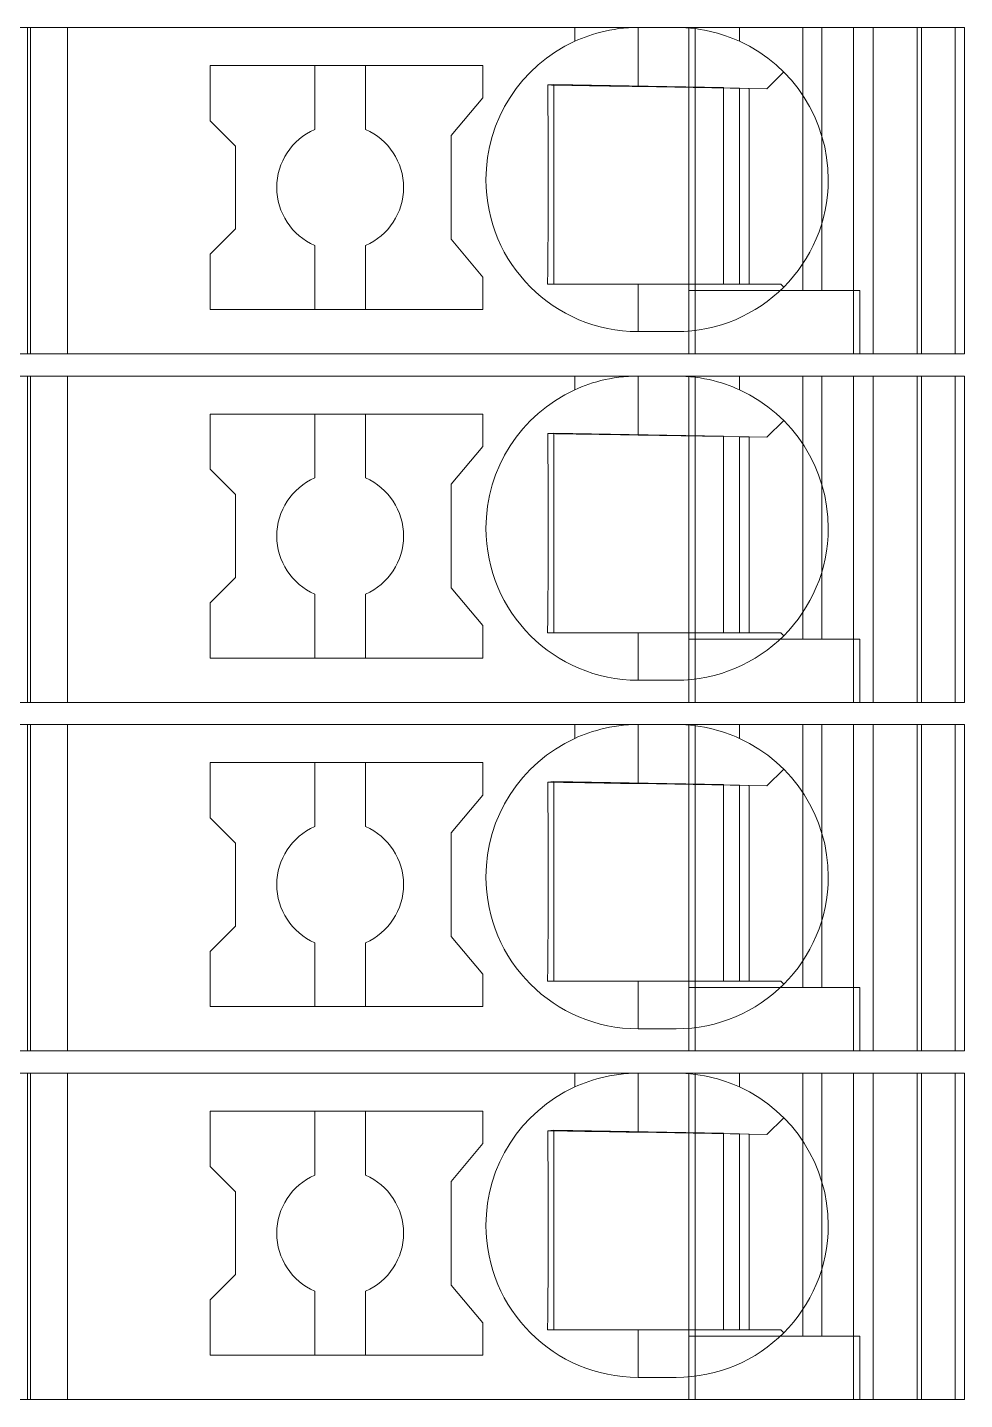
# Model space of a CAD drawing. Header units: millimetres. Extents: x 0 to 1680, y 0 to 1188.
# Drawn here: x 926.37 to 941.15, y 281.35 to 303 of the extents above; entities that cross this region are included whole.
import ezdxf
from ezdxf.enums import TextEntityAlignment as Align

# ---------------------------------------------------------------- set-up
doc = ezdxf.new("R2010")
doc.units = ezdxf.units.MM
for name, color, linetype, lineweight in [('EPLAN309', 5, 'Continuous', 5), ('EPLAN493', 5, 'Continuous', 5), ('MAIN-1', 7, 'Continuous', 5), ('MAIN-2', 7, 'Continuous', 5)]:
    doc.layers.add(name, color=color, linetype=linetype, lineweight=lineweight)
doc.styles.add('Tahoma', font='')
doc.styles.get('Tahoma').set_extended_font_data('Tahoma')

# ---------------------------------------------------------------- blocks, each defined once
blk = doc.blocks.new('EPLSYM_LibrarySPECIAL_Symbol12_Variant0_Placement8_33')
at = {"layer": 'EPLAN309', "lineweight": 13, "ltscale": 16}
blk.add_lwpolyline([(0, -5.15), (68.15, -5.15), (68.15, 0), (0, 0)], close=True, dxfattribs=at)
at = {"layer": 'EPLAN493', "color": 5, "style": 'Tahoma'}
blk.add_attdef('17_20450', text='', height=2.3478, dxfattribs=at).set_placement((0, -21.83478), align=Align.MIDDLE_RIGHT)
blk = doc.blocks.new('EPLSYM_LibrarySPECIAL_Symbol12_Variant0_Placement8_34')
at = {"layer": 'EPLAN309', "lineweight": 13, "ltscale": 16}
blk.add_lwpolyline([(0, -5.15), (68.15, -5.15), (68.15, 0), (0, 0)], close=True, dxfattribs=at)
at = {"layer": 'EPLAN493', "color": 5, "style": 'Tahoma'}
blk.add_attdef('17_20450', text='', height=2.3478, dxfattribs=at).set_placement((0, -21.83478), align=Align.MIDDLE_RIGHT)
blk = doc.blocks.new('EPLSYM_LibrarySPECIAL_Symbol12_Variant0_Placement8_35')
at = {"layer": 'EPLAN309', "lineweight": 13, "ltscale": 16}
blk.add_lwpolyline([(0, -5.15), (68.15, -5.15), (68.15, 0), (0, 0)], close=True, dxfattribs=at)
at = {"layer": 'EPLAN493', "color": 5, "style": 'Tahoma'}
blk.add_attdef('17_20450', text='', height=2.3478, dxfattribs=at).set_placement((0, -21.83478), align=Align.MIDDLE_RIGHT)
blk = doc.blocks.new('EPLSYM_LibrarySPECIAL_Symbol12_Variant0_Placement8_36')
at = {"layer": 'EPLAN309', "lineweight": 13, "ltscale": 16}
blk.add_lwpolyline([(0, -5.15), (68.15, -5.15), (68.15, 0), (0, 0)], close=True, dxfattribs=at)
at = {"layer": 'EPLAN493', "color": 5, "style": 'Tahoma'}
blk.add_attdef('17_20450', text='', height=2.3478, dxfattribs=at).set_placement((0, -21.83478), align=Align.MIDDLE_RIGHT)

msp = doc.modelspace()

# ---------------------------------------------------------------- linework, layer by layer
at = {"layer": 'MAIN-1'}
for p, q in [((927, 303), (926.367, 303)), ((926.367, 297.85), (926.367, 303)), ((927, 303), (935, 303)), ((927, 297.85), (927, 303)), ((935, 303), (936, 303)), ((935, 302.782), (935, 303)), ((935.283, 302.89), (935.222, 302.87)), ((935.347, 302.909), (935.283, 302.89)), ((935.413, 302.927), (935.347, 302.909)), ((935.481, 302.943), (935.413, 302.927)), ((935.551, 302.958), (935.481, 302.943)), ((935.622, 302.97), (935.551, 302.958)), ((935.696, 302.981), (935.622, 302.97)), ((935.771, 302.989), (935.696, 302.981)), ((935.847, 302.995), (935.771, 302.989)), ((935.923, 302.999), (935.847, 302.995)), ((936, 303), (935.923, 302.999)), ((936, 302.068), (936, 303)), ((936, 303), (936.6, 303)), ((936.6, 303), (936.677, 302.999)), ((937.6, 303), (936.6, 303)), ((936.677, 302.999), (936.753, 302.995)), ((936.753, 302.995), (936.829, 302.989)), ((936.829, 302.989), (936.904, 302.981)), ((936.904, 302.981), (936.978, 302.97)), ((936.978, 302.97), (937.049, 302.958)), ((937.049, 302.958), (937.119, 302.943)), ((937.119, 302.943), (937.187, 302.927)), ((937.187, 302.927), (937.253, 302.909)), ((937.253, 302.909), (937.317, 302.89)), ((937.317, 302.89), (937.378, 302.87)), ((937.6, 303), (941, 303)), ((937.6, 302.782), (937.6, 303)), ((941, 297.85), (941, 303)), ((935.052, 302.805), (935, 302.782)), ((935.106, 302.827), (935.052, 302.805)), ((935.163, 302.849), (935.106, 302.827)), ((935.222, 302.87), (935.163, 302.849)), ((937.378, 302.87), (937.437, 302.849)), ((937.437, 302.849), (937.494, 302.827)), ((937.494, 302.827), (937.548, 302.805)), ((937.548, 302.805), (937.6, 302.782)), ((929.25, 302.4), (929.25, 301.529)), ((929.25, 302.4), (933.55, 302.4)), ((930.9, 302.4), (930.9, 301.392)), ((931.7, 301.392), (931.7, 302.4)), ((933.55, 301.889), (933.55, 302.4)), ((938.033, 302.033), (938.297, 302.297)), ((934.574, 302.092), (934.574, 302.022)), ((934.635, 302.091), (934.574, 302.092)), ((934.574, 302.022), (934.575, 301.95)), ((934.696, 302.09), (934.635, 302.091)), ((934.671, 302.091), (934.671, 298.95)), ((934.759, 302.089), (934.696, 302.09)), ((934.822, 302.088), (934.759, 302.089)), ((934.887, 302.087), (934.822, 302.088)), ((934.953, 302.086), (934.887, 302.087)), ((935.021, 302.085), (934.953, 302.086)), ((935.09, 302.084), (935.021, 302.085)), ((935.16, 302.082), (935.09, 302.084)), ((935.233, 302.081), (935.16, 302.082)), ((935.307, 302.08), (935.233, 302.081)), ((935.385, 302.079), (935.307, 302.08)), ((935.464, 302.077), (935.385, 302.079)), ((935.547, 302.076), (935.464, 302.077)), ((935.632, 302.075), (935.547, 302.076)), ((935.72, 302.073), (935.632, 302.075)), ((935.812, 302.071), (935.72, 302.073)), ((935.905, 302.07), (935.812, 302.071)), ((936, 302.068), (935.905, 302.07)), ((936, 302.068), (938.033, 302.033)), ((937.35, 302.045), (937.35, 298.95)), ((937.6, 298.95), (937.6, 302.04)), ((937.75, 302.038), (937.75, 298.95)), ((933.05, 301.293), (933.55, 301.889)), ((934.575, 301.95), (934.576, 301.877)), ((934.576, 301.877), (934.577, 301.803)), ((934.577, 301.803), (934.577, 301.727)), ((934.577, 301.727), (934.578, 301.649)), ((934.578, 301.649), (934.579, 301.57)), ((929.65, 301.129), (929.25, 301.529)), ((934.579, 301.57), (934.58, 301.488)), ((934.58, 301.488), (934.58, 301.404)), ((934.58, 301.404), (934.581, 301.317)), ((933.05, 301.293), (933.05, 299.657)), ((934.581, 301.317), (934.581, 301.226)), ((934.581, 301.226), (934.582, 301.132)), ((929.65, 301.129), (929.65, 299.821)), ((934.582, 301.132), (934.582, 301.034)), ((934.582, 301.034), (934.583, 300.931)), ((934.583, 300.931), (934.583, 300.824)), ((934.583, 300.824), (934.583, 300.713)), ((934.583, 300.713), (934.583, 300.6)), ((934.583, 300.6), (934.583, 300.479)), ((934.583, 300.479), (934.583, 300.361)), ((934.583, 300.361), (934.583, 300.247)), ((934.583, 300.247), (934.582, 300.138)), ((934.582, 300.138), (934.582, 300.034)), ((934.582, 300.034), (934.581, 299.934)), ((934.581, 299.934), (934.581, 299.839)), ((929.65, 299.821), (929.25, 299.421)), ((933.05, 299.657), (933.55, 299.061)), ((934.579, 299.659), (934.578, 299.573)), ((934.58, 299.748), (934.579, 299.659)), ((934.581, 299.839), (934.58, 299.748)), ((929.25, 299.421), (929.25, 298.55)), ((930.9, 299.558), (930.9, 298.55)), ((931.7, 299.558), (931.7, 298.55)), ((934.578, 299.49), (934.577, 299.408)), ((934.578, 299.573), (934.578, 299.49)), ((934.575, 299.25), (934.574, 299.174)), ((934.576, 299.329), (934.575, 299.25)), ((934.577, 299.408), (934.576, 299.329)), ((933.55, 298.55), (933.55, 299.061)), ((934.573, 299.024), (934.572, 298.95)), ((934.574, 299.098), (934.573, 299.024)), ((934.574, 299.174), (934.574, 299.098)), ((934.572, 298.95), (934.633, 298.95)), ((934.633, 298.95), (934.695, 298.95)), ((934.695, 298.95), (934.759, 298.95)), ((934.759, 298.95), (934.823, 298.95)), ((934.823, 298.95), (934.889, 298.95)), ((934.889, 298.95), (934.955, 298.95)), ((934.955, 298.95), (935.024, 298.95)), ((935.024, 298.95), (935.093, 298.95)), ((935.093, 298.95), (935.165, 298.95)), ((935.165, 298.95), (935.239, 298.95)), ((935.239, 298.95), (935.314, 298.95)), ((935.314, 298.95), (935.392, 298.95)), ((935.392, 298.95), (935.472, 298.95)), ((935.472, 298.95), (935.555, 298.95)), ((935.555, 298.95), (935.64, 298.95)), ((935.64, 298.95), (935.727, 298.95)), ((935.727, 298.95), (935.817, 298.95)), ((935.817, 298.95), (935.908, 298.95)), ((935.908, 298.95), (936, 298.95)), ((936, 298.95), (936, 298.2)), ((936, 298.95), (938.25, 298.95)), ((938.297, 298.903), (938.25, 298.95)), ((933.55, 298.55), (929.25, 298.55)), ((936.6, 298.2), (936, 298.2)), ((927, 297.85), (926.367, 297.85)), ((927, 297.85), (941, 297.85)), ((939.5, 297.85), (939.5, 297.85)), ((927, 297.5), (926.367, 297.5)), ((926.367, 292.35), (926.367, 297.5)), ((927, 297.5), (935, 297.5)), ((927, 292.35), (927, 297.5)), ((935, 297.5), (936, 297.5)), ((935, 297.282), (935, 297.5)), ((935.696, 297.481), (935.622, 297.47)), ((935.771, 297.489), (935.696, 297.481)), ((935.847, 297.495), (935.771, 297.489)), ((935.923, 297.499), (935.847, 297.495)), ((936, 297.5), (935.923, 297.499)), ((936, 296.568), (936, 297.5)), ((936, 297.5), (936.6, 297.5)), ((936.6, 297.5), (936.677, 297.499)), ((937.6, 297.5), (936.6, 297.5)), ((936.677, 297.499), (936.753, 297.495)), ((936.753, 297.495), (936.829, 297.489)), ((936.829, 297.489), (936.904, 297.481)), ((936.904, 297.481), (936.978, 297.47)), ((937.6, 297.5), (941, 297.5)), ((937.6, 297.282), (937.6, 297.5)), ((941, 292.35), (941, 297.5)), ((935.052, 297.305), (935, 297.282)), ((935.106, 297.327), (935.052, 297.305)), ((935.163, 297.349), (935.106, 297.327)), ((935.222, 297.37), (935.163, 297.349)), ((935.283, 297.39), (935.222, 297.37)), ((935.347, 297.409), (935.283, 297.39)), ((935.413, 297.427), (935.347, 297.409)), ((935.481, 297.443), (935.413, 297.427)), ((935.551, 297.458), (935.481, 297.443)), ((935.622, 297.47), (935.551, 297.458)), ((936.978, 297.47), (937.049, 297.458)), ((937.049, 297.458), (937.119, 297.443)), ((937.119, 297.443), (937.187, 297.427)), ((937.187, 297.427), (937.253, 297.409)), ((937.253, 297.409), (937.317, 297.39)), ((937.317, 297.39), (937.378, 297.37)), ((937.378, 297.37), (937.437, 297.349)), ((937.437, 297.349), (937.494, 297.327)), ((937.494, 297.327), (937.548, 297.305)), ((937.548, 297.305), (937.6, 297.282)), ((929.25, 296.9), (929.25, 296.029)), ((929.25, 296.9), (933.55, 296.9)), ((930.9, 296.9), (930.9, 295.892)), ((931.7, 295.892), (931.7, 296.9)), ((933.55, 296.389), (933.55, 296.9)), ((938.033, 296.533), (938.297, 296.797)), ((933.05, 295.793), (933.55, 296.389)), ((934.574, 296.592), (934.574, 296.522)), ((934.635, 296.591), (934.574, 296.592)), ((934.574, 296.522), (934.575, 296.45)), ((934.575, 296.45), (934.576, 296.377)), ((934.696, 296.59), (934.635, 296.591)), ((934.671, 296.591), (934.671, 293.45)), ((934.759, 296.589), (934.696, 296.59)), ((934.822, 296.588), (934.759, 296.589)), ((934.887, 296.587), (934.822, 296.588)), ((934.953, 296.586), (934.887, 296.587)), ((935.021, 296.585), (934.953, 296.586)), ((935.09, 296.584), (935.021, 296.585)), ((935.16, 296.582), (935.09, 296.584)), ((935.233, 296.581), (935.16, 296.582)), ((935.307, 296.58), (935.233, 296.581)), ((935.385, 296.579), (935.307, 296.58)), ((935.464, 296.577), (935.385, 296.579)), ((935.547, 296.576), (935.464, 296.577)), ((935.632, 296.575), (935.547, 296.576)), ((935.72, 296.573), (935.632, 296.575)), ((935.812, 296.571), (935.72, 296.573)), ((935.905, 296.57), (935.812, 296.571)), ((936, 296.568), (935.905, 296.57)), ((936, 296.568), (938.033, 296.533)), ((937.35, 296.545), (937.35, 293.45)), ((937.6, 293.45), (937.6, 296.54)), ((937.75, 296.538), (937.75, 293.45)), ((934.576, 296.377), (934.577, 296.303)), ((934.577, 296.303), (934.577, 296.227)), ((934.577, 296.227), (934.578, 296.149)), ((929.65, 295.629), (929.25, 296.029)), ((934.578, 296.149), (934.579, 296.07)), ((934.579, 296.07), (934.58, 295.988)), ((934.58, 295.988), (934.58, 295.904)), ((933.05, 295.793), (933.05, 294.157)), ((934.58, 295.904), (934.581, 295.817)), ((934.581, 295.817), (934.581, 295.726)), ((929.65, 295.629), (929.65, 294.321)), ((934.581, 295.726), (934.582, 295.632)), ((934.582, 295.632), (934.582, 295.534)), ((934.582, 295.534), (934.583, 295.431)), ((934.583, 295.431), (934.583, 295.324)), ((934.583, 295.324), (934.583, 295.213)), ((934.583, 295.213), (934.583, 295.1)), ((934.583, 295.1), (934.583, 294.979)), ((934.583, 294.979), (934.583, 294.861)), ((934.583, 294.747), (934.582, 294.638)), ((934.583, 294.861), (934.583, 294.747)), ((934.582, 294.534), (934.581, 294.434)), ((934.582, 294.638), (934.582, 294.534)), ((929.65, 294.321), (929.25, 293.921)), ((934.58, 294.248), (934.579, 294.159)), ((934.581, 294.339), (934.58, 294.248)), ((934.581, 294.434), (934.581, 294.339)), ((930.9, 294.058), (930.9, 293.05)), ((931.7, 294.058), (931.7, 293.05)), ((933.05, 294.157), (933.55, 293.561)), ((934.579, 294.159), (934.578, 294.073)), ((934.578, 294.073), (934.578, 293.99)), ((929.25, 293.921), (929.25, 293.05)), ((934.576, 293.829), (934.575, 293.75)), ((934.577, 293.908), (934.576, 293.829)), ((934.578, 293.99), (934.577, 293.908)), ((934.574, 293.598), (934.573, 293.524)), ((934.575, 293.75), (934.574, 293.674)), ((934.574, 293.674), (934.574, 293.598)), ((933.55, 293.05), (933.55, 293.561)), ((934.573, 293.524), (934.572, 293.45)), ((934.572, 293.45), (934.633, 293.45)), ((934.633, 293.45), (934.695, 293.45)), ((934.695, 293.45), (934.759, 293.45)), ((934.759, 293.45), (934.823, 293.45)), ((934.823, 293.45), (934.889, 293.45)), ((934.889, 293.45), (934.955, 293.45)), ((934.955, 293.45), (935.024, 293.45)), ((935.024, 293.45), (935.093, 293.45)), ((935.093, 293.45), (935.165, 293.45)), ((935.165, 293.45), (935.239, 293.45)), ((935.239, 293.45), (935.314, 293.45)), ((935.314, 293.45), (935.392, 293.45)), ((935.392, 293.45), (935.472, 293.45)), ((935.472, 293.45), (935.555, 293.45)), ((935.555, 293.45), (935.64, 293.45)), ((935.64, 293.45), (935.727, 293.45)), ((935.727, 293.45), (935.817, 293.45)), ((935.817, 293.45), (935.908, 293.45)), ((935.908, 293.45), (936, 293.45)), ((936, 293.45), (936, 292.7)), ((936, 293.45), (938.25, 293.45)), ((938.297, 293.403), (938.25, 293.45)), ((933.55, 293.05), (929.25, 293.05)), ((936.6, 292.7), (936, 292.7)), ((927, 292.35), (926.367, 292.35)), ((927, 292.35), (941, 292.35)), ((939.5, 292.35), (939.5, 292.35)), ((927, 292), (926.367, 292)), ((926.367, 286.85), (926.367, 292)), ((927, 292), (935, 292)), ((927, 286.85), (927, 292)), ((935, 292), (936, 292)), ((935, 291.782), (935, 292)), ((935.163, 291.849), (935.106, 291.827)), ((935.222, 291.87), (935.163, 291.849)), ((935.283, 291.89), (935.222, 291.87)), ((935.347, 291.909), (935.283, 291.89)), ((935.413, 291.927), (935.347, 291.909)), ((935.481, 291.943), (935.413, 291.927)), ((935.551, 291.958), (935.481, 291.943)), ((935.622, 291.97), (935.551, 291.958)), ((935.696, 291.981), (935.622, 291.97)), ((935.771, 291.989), (935.696, 291.981)), ((935.847, 291.995), (935.771, 291.989)), ((935.923, 291.999), (935.847, 291.995)), ((936, 292), (935.923, 291.999)), ((936, 291.068), (936, 292)), ((936, 292), (936.6, 292)), ((936.6, 292), (936.677, 291.999)), ((937.6, 292), (936.6, 292)), ((936.677, 291.999), (936.753, 291.995)), ((936.753, 291.995), (936.829, 291.989)), ((936.829, 291.989), (936.904, 291.981)), ((936.904, 291.981), (936.978, 291.97)), ((936.978, 291.97), (937.049, 291.958)), ((937.049, 291.958), (937.119, 291.943)), ((937.119, 291.943), (937.187, 291.927)), ((937.187, 291.927), (937.253, 291.909)), ((937.253, 291.909), (937.317, 291.89)), ((937.317, 291.89), (937.378, 291.87)), ((937.378, 291.87), (937.437, 291.849)), ((937.437, 291.849), (937.494, 291.827)), ((937.6, 292), (941, 292)), ((937.6, 291.782), (937.6, 292)), ((941, 286.85), (941, 292)), ((935.052, 291.805), (935, 291.782)), ((935.106, 291.827), (935.052, 291.805)), ((937.494, 291.827), (937.548, 291.805)), ((937.548, 291.805), (937.6, 291.782)), ((929.25, 291.4), (929.25, 290.529)), ((929.25, 291.4), (933.55, 291.4)), ((930.9, 291.4), (930.9, 290.392)), ((931.7, 290.392), (931.7, 291.4)), ((933.55, 290.889), (933.55, 291.4)), ((938.033, 291.033), (938.297, 291.297)), ((934.574, 291.092), (934.574, 291.022)), ((934.635, 291.091), (934.574, 291.092)), ((934.574, 291.022), (934.575, 290.95)), ((934.696, 291.09), (934.635, 291.091)), ((934.671, 291.091), (934.671, 287.95)), ((934.759, 291.089), (934.696, 291.09)), ((934.822, 291.088), (934.759, 291.089)), ((934.887, 291.087), (934.822, 291.088)), ((934.953, 291.086), (934.887, 291.087)), ((935.021, 291.085), (934.953, 291.086)), ((935.09, 291.084), (935.021, 291.085)), ((935.16, 291.082), (935.09, 291.084)), ((935.233, 291.081), (935.16, 291.082)), ((935.307, 291.08), (935.233, 291.081)), ((935.385, 291.079), (935.307, 291.08)), ((935.464, 291.077), (935.385, 291.079)), ((935.547, 291.076), (935.464, 291.077)), ((935.632, 291.075), (935.547, 291.076)), ((935.72, 291.073), (935.632, 291.075)), ((935.812, 291.071), (935.72, 291.073)), ((935.905, 291.07), (935.812, 291.071)), ((936, 291.068), (935.905, 291.07)), ((936, 291.068), (938.033, 291.033)), ((937.35, 291.045), (937.35, 287.95)), ((937.6, 287.95), (937.6, 291.04)), ((937.75, 291.038), (937.75, 287.95)), ((933.05, 290.293), (933.55, 290.889)), ((934.575, 290.95), (934.576, 290.877)), ((934.576, 290.877), (934.577, 290.803)), ((934.577, 290.803), (934.577, 290.727)), ((934.577, 290.727), (934.578, 290.649)), ((934.578, 290.649), (934.579, 290.57)), ((934.579, 290.57), (934.58, 290.488)), ((929.65, 290.129), (929.25, 290.529)), ((934.58, 290.488), (934.58, 290.404)), ((934.58, 290.404), (934.581, 290.317)), ((929.65, 290.129), (929.65, 288.821)), ((933.05, 290.293), (933.05, 288.657)), ((934.581, 290.317), (934.581, 290.226)), ((934.581, 290.226), (934.582, 290.132)), ((934.582, 290.132), (934.582, 290.034)), ((934.582, 290.034), (934.583, 289.931)), ((934.583, 289.931), (934.583, 289.824)), ((934.583, 289.824), (934.583, 289.713)), ((934.583, 289.713), (934.583, 289.6)), ((934.583, 289.6), (934.583, 289.479)), ((934.583, 289.479), (934.583, 289.361)), ((934.583, 289.247), (934.582, 289.138)), ((934.583, 289.361), (934.583, 289.247)), ((934.582, 289.034), (934.581, 288.934)), ((934.582, 289.138), (934.582, 289.034)), ((929.65, 288.821), (929.25, 288.421)), ((934.581, 288.839), (934.58, 288.748)), ((934.581, 288.934), (934.581, 288.839)), ((933.05, 288.657), (933.55, 288.061)), ((934.579, 288.659), (934.578, 288.573)), ((934.58, 288.748), (934.579, 288.659)), ((929.25, 288.421), (929.25, 287.55)), ((930.9, 288.558), (930.9, 287.55)), ((931.7, 288.558), (931.7, 287.55)), ((934.577, 288.408), (934.576, 288.329)), ((934.578, 288.49), (934.577, 288.408)), ((934.578, 288.573), (934.578, 288.49)), ((934.575, 288.25), (934.574, 288.174)), ((934.574, 288.174), (934.574, 288.098)), ((934.576, 288.329), (934.575, 288.25)), ((933.55, 287.55), (933.55, 288.061)), ((934.573, 288.024), (934.572, 287.95)), ((934.572, 287.95), (934.633, 287.95)), ((934.574, 288.098), (934.573, 288.024)), ((934.633, 287.95), (934.695, 287.95)), ((934.695, 287.95), (934.759, 287.95)), ((934.759, 287.95), (934.823, 287.95)), ((934.823, 287.95), (934.889, 287.95)), ((934.889, 287.95), (934.955, 287.95)), ((934.955, 287.95), (935.024, 287.95)), ((935.024, 287.95), (935.093, 287.95)), ((935.093, 287.95), (935.165, 287.95)), ((935.165, 287.95), (935.239, 287.95)), ((935.239, 287.95), (935.314, 287.95)), ((935.314, 287.95), (935.392, 287.95)), ((935.392, 287.95), (935.472, 287.95)), ((935.472, 287.95), (935.555, 287.95)), ((935.555, 287.95), (935.64, 287.95)), ((935.64, 287.95), (935.727, 287.95)), ((935.727, 287.95), (935.817, 287.95)), ((935.817, 287.95), (935.908, 287.95)), ((935.908, 287.95), (936, 287.95)), ((936, 287.95), (936, 287.2)), ((936, 287.95), (938.25, 287.95)), ((938.297, 287.903), (938.25, 287.95)), ((933.55, 287.55), (929.25, 287.55)), ((936.6, 287.2), (936, 287.2)), ((927, 286.85), (926.367, 286.85)), ((927, 286.85), (941, 286.85)), ((939.5, 286.85), (939.5, 286.85)), ((927, 286.5), (926.367, 286.5)), ((926.367, 281.35), (926.367, 286.5)), ((927, 286.5), (935, 286.5)), ((927, 281.35), (927, 286.5)), ((935, 286.5), (936, 286.5)), ((935, 286.282), (935, 286.5)), ((935.481, 286.443), (935.413, 286.427)), ((935.551, 286.458), (935.481, 286.443)), ((935.622, 286.47), (935.551, 286.458)), ((935.696, 286.481), (935.622, 286.47)), ((935.771, 286.489), (935.696, 286.481)), ((935.847, 286.495), (935.771, 286.489)), ((935.923, 286.499), (935.847, 286.495)), ((936, 286.5), (935.923, 286.499)), ((936, 285.568), (936, 286.5)), ((936, 286.5), (936.6, 286.5)), ((936.6, 286.5), (936.677, 286.499)), ((937.6, 286.5), (936.6, 286.5)), ((936.677, 286.499), (936.753, 286.495)), ((936.753, 286.495), (936.829, 286.489)), ((936.829, 286.489), (936.904, 286.481)), ((936.904, 286.481), (936.978, 286.47)), ((936.978, 286.47), (937.049, 286.458)), ((937.049, 286.458), (937.119, 286.443)), ((937.119, 286.443), (937.187, 286.427)), ((937.6, 286.5), (941, 286.5)), ((937.6, 286.282), (937.6, 286.5)), ((941, 281.35), (941, 286.5)), ((935.052, 286.305), (935, 286.282)), ((935.106, 286.327), (935.052, 286.305)), ((935.163, 286.349), (935.106, 286.327)), ((935.222, 286.37), (935.163, 286.349)), ((935.283, 286.39), (935.222, 286.37)), ((935.347, 286.409), (935.283, 286.39)), ((935.413, 286.427), (935.347, 286.409)), ((937.187, 286.427), (937.253, 286.409)), ((937.253, 286.409), (937.317, 286.39)), ((937.317, 286.39), (937.378, 286.37)), ((937.378, 286.37), (937.437, 286.349)), ((937.437, 286.349), (937.494, 286.327)), ((937.494, 286.327), (937.548, 286.305)), ((937.548, 286.305), (937.6, 286.282)), ((929.25, 285.9), (929.25, 285.029)), ((929.25, 285.9), (933.55, 285.9)), ((930.9, 285.9), (930.9, 284.892)), ((931.7, 284.892), (931.7, 285.9)), ((933.55, 285.389), (933.55, 285.9)), ((938.033, 285.533), (938.297, 285.797)), ((934.574, 285.592), (934.574, 285.522)), ((934.635, 285.591), (934.574, 285.592)), ((934.696, 285.59), (934.635, 285.591)), ((934.671, 285.591), (934.671, 282.45)), ((934.759, 285.589), (934.696, 285.59)), ((934.822, 285.588), (934.759, 285.589)), ((934.887, 285.587), (934.822, 285.588)), ((934.953, 285.586), (934.887, 285.587)), ((935.021, 285.585), (934.953, 285.586)), ((935.09, 285.584), (935.021, 285.585)), ((935.16, 285.582), (935.09, 285.584)), ((935.233, 285.581), (935.16, 285.582)), ((935.307, 285.58), (935.233, 285.581)), ((935.385, 285.579), (935.307, 285.58)), ((935.464, 285.577), (935.385, 285.579)), ((935.547, 285.576), (935.464, 285.577)), ((935.632, 285.575), (935.547, 285.576)), ((935.72, 285.573), (935.632, 285.575)), ((935.812, 285.571), (935.72, 285.573)), ((935.905, 285.57), (935.812, 285.571)), ((936, 285.568), (935.905, 285.57)), ((936, 285.568), (938.033, 285.533)), ((933.05, 284.793), (933.55, 285.389)), ((934.574, 285.522), (934.575, 285.45)), ((934.575, 285.45), (934.576, 285.377)), ((934.576, 285.377), (934.577, 285.303)), ((937.35, 285.545), (937.35, 282.45)), ((937.6, 282.45), (937.6, 285.54)), ((937.75, 285.538), (937.75, 282.45)), ((934.577, 285.303), (934.577, 285.227)), ((934.577, 285.227), (934.578, 285.149)), ((934.578, 285.149), (934.579, 285.07)), ((929.65, 284.629), (929.25, 285.029)), ((934.579, 285.07), (934.58, 284.988)), ((934.58, 284.988), (934.58, 284.904)), ((933.05, 284.793), (933.05, 283.157)), ((934.58, 284.904), (934.581, 284.817)), ((934.581, 284.817), (934.581, 284.726)), ((934.581, 284.726), (934.582, 284.632)), ((929.65, 284.629), (929.65, 283.321)), ((934.582, 284.632), (934.582, 284.534)), ((934.582, 284.534), (934.583, 284.431)), ((934.583, 284.431), (934.583, 284.324)), ((934.583, 284.324), (934.583, 284.213)), ((934.583, 284.213), (934.583, 284.1)), ((934.583, 284.1), (934.583, 283.979)), ((934.583, 283.979), (934.583, 283.861)), ((934.583, 283.861), (934.583, 283.747)), ((934.583, 283.747), (934.582, 283.638)), ((934.582, 283.638), (934.582, 283.534)), ((934.582, 283.534), (934.581, 283.434)), ((934.581, 283.434), (934.581, 283.339)), ((929.65, 283.321), (929.25, 282.921)), ((934.58, 283.248), (934.579, 283.159)), ((934.581, 283.339), (934.58, 283.248)), ((930.9, 283.058), (930.9, 282.05)), ((931.7, 283.058), (931.7, 282.05)), ((933.05, 283.157), (933.55, 282.561)), ((934.578, 282.99), (934.577, 282.908)), ((934.579, 283.159), (934.578, 283.073)), ((934.578, 283.073), (934.578, 282.99)), ((929.25, 282.921), (929.25, 282.05)), ((934.575, 282.75), (934.574, 282.674)), ((934.576, 282.829), (934.575, 282.75)), ((934.577, 282.908), (934.576, 282.829)), ((933.55, 282.05), (933.55, 282.561)), ((934.574, 282.598), (934.573, 282.524)), ((934.574, 282.674), (934.574, 282.598)), ((934.573, 282.524), (934.572, 282.45)), ((934.572, 282.45), (934.633, 282.45)), ((934.633, 282.45), (934.695, 282.45)), ((934.695, 282.45), (934.759, 282.45)), ((934.759, 282.45), (934.823, 282.45)), ((934.823, 282.45), (934.889, 282.45)), ((934.889, 282.45), (934.955, 282.45)), ((934.955, 282.45), (935.024, 282.45)), ((935.024, 282.45), (935.093, 282.45)), ((935.093, 282.45), (935.165, 282.45)), ((935.165, 282.45), (935.239, 282.45)), ((935.239, 282.45), (935.314, 282.45)), ((935.314, 282.45), (935.392, 282.45)), ((935.392, 282.45), (935.472, 282.45)), ((935.472, 282.45), (935.555, 282.45)), ((935.555, 282.45), (935.64, 282.45)), ((935.64, 282.45), (935.727, 282.45)), ((935.727, 282.45), (935.817, 282.45)), ((935.817, 282.45), (935.908, 282.45)), ((935.908, 282.45), (936, 282.45)), ((936, 282.45), (936, 281.7)), ((936, 282.45), (938.25, 282.45)), ((938.297, 282.403), (938.25, 282.45)), ((933.55, 282.05), (929.25, 282.05)), ((936.6, 281.7), (936, 281.7)), ((927, 281.35), (926.367, 281.35)), ((927, 281.35), (941, 281.35)), ((939.5, 281.35), (939.5, 281.35))]:
    msp.add_line(p, q, dxfattribs=at)
for centre, radius, start, end in [((936, 300.6), 2.4, 114.6244, 180), ((936.6, 300.6), 2.4, 0, 65.3756), ((931.3, 300.475), 1, 113.5782, 180), ((931.3, 300.475), 1, 0, 66.4218), ((936, 300.6), 2.4, 180, 270), ((936.6, 300.6), 2.4, 270, 0), ((931.3, 300.475), 1, 180, 246.4218), ((931.3, 300.475), 1, 293.5782, 0), ((936, 295.1), 2.4, 114.6244, 180), ((936.6, 295.1), 2.4, 0, 65.3756), ((931.3, 294.975), 1, 113.5782, 180), ((931.3, 294.975), 1, 0, 66.4218), ((936, 295.1), 2.4, 180, 270), ((936.6, 295.1), 2.4, 270, 0), ((931.3, 294.975), 1, 180, 246.4218), ((931.3, 294.975), 1, 293.5782, 0), ((936, 289.6), 2.4, 114.6244, 180), ((936.6, 289.6), 2.4, 0, 65.3756), ((931.3, 289.475), 1, 113.5782, 180), ((931.3, 289.475), 1, 0, 66.4218), ((931.3, 289.475), 1, 180, 246.4218), ((931.3, 289.475), 1, 293.5782, 0), ((936, 289.6), 2.4, 180, 270), ((936.6, 289.6), 2.4, 270, 0), ((936, 284.1), 2.4, 114.6244, 180), ((936.6, 284.1), 2.4, 0, 65.3756), ((931.3, 283.975), 1, 113.5782, 180), ((931.3, 283.975), 1, 0, 66.4218), ((936, 284.1), 2.4, 180, 270), ((936.6, 284.1), 2.4, 270, 0), ((931.3, 283.975), 1, 180, 246.4218), ((931.3, 283.975), 1, 293.5782, 0)]:
    msp.add_arc(centre, radius, start, end, dxfattribs=at)
at = {"layer": 'MAIN-2'}
for p, q in [((926.414, 303), (926.414, 297.85)), ((936.8, 303), (936.8, 297.85)), ((936.898, 303), (936.898, 297.85)), ((938.6, 303), (938.6, 298.85)), ((938.9, 298.85), (938.9, 303)), ((939.4, 303), (939.4, 297.85)), ((939.709, 297.85), (939.709, 303)), ((940.4, 297.85), (940.4, 303)), ((940.47, 303), (940.47, 297.85)), ((934.671, 302.1), (934.574, 302.092)), ((934.671, 302.1), (934.671, 302.091)), ((937.35, 302.053), (934.671, 302.1)), ((937.35, 302.048), (937.35, 302.053)), ((937.6, 302.043), (937.35, 302.048)), ((937.35, 302.048), (937.35, 302.045)), ((937.6, 302.043), (937.6, 302.042)), ((937.75, 302.039), (937.6, 302.042)), ((937.6, 302.04), (937.6, 302.042)), ((937.75, 302.038), (937.75, 302.039)), ((937.75, 302.038), (938.033, 302.033)), ((937.75, 302.038), (937.75, 302.038)), ((936.8, 298.85), (939.5, 298.85)), ((937.35, 298.95), (937.35, 298.95)), ((937.6, 298.95), (937.6, 298.95)), ((938.297, 298.903), (938.297, 298.903)), ((939.5, 297.85), (939.5, 298.85)), ((926.414, 297.5), (926.414, 292.35)), ((936.8, 297.5), (936.8, 292.35)), ((936.898, 297.5), (936.898, 292.35)), ((938.6, 297.5), (938.6, 293.35)), ((938.9, 293.35), (938.9, 297.5)), ((939.4, 297.5), (939.4, 292.35)), ((939.709, 292.35), (939.709, 297.5)), ((940.4, 292.35), (940.4, 297.5)), ((940.47, 297.5), (940.47, 292.35)), ((934.671, 296.6), (934.574, 296.592)), ((934.671, 296.6), (934.671, 296.591)), ((937.35, 296.553), (934.671, 296.6)), ((937.35, 296.548), (937.35, 296.553)), ((937.6, 296.543), (937.35, 296.548)), ((937.35, 296.548), (937.35, 296.545)), ((937.6, 296.543), (937.6, 296.542)), ((937.75, 296.539), (937.6, 296.542)), ((937.6, 296.54), (937.6, 296.542)), ((937.75, 296.538), (937.75, 296.539)), ((937.75, 296.538), (938.033, 296.533)), ((937.75, 296.538), (937.75, 296.538)), ((937.35, 293.45), (937.35, 293.45)), ((937.6, 293.45), (937.6, 293.45)), ((938.297, 293.403), (938.297, 293.403)), ((936.8, 293.35), (939.5, 293.35)), ((939.5, 292.35), (939.5, 293.35)), ((926.414, 292), (926.414, 286.85)), ((936.8, 292), (936.8, 286.85)), ((936.898, 292), (936.898, 286.85)), ((938.6, 292), (938.6, 287.85)), ((938.9, 287.85), (938.9, 292)), ((939.4, 292), (939.4, 286.85)), ((939.709, 286.85), (939.709, 292)), ((940.4, 286.85), (940.4, 292)), ((940.47, 292), (940.47, 286.85)), ((934.671, 291.1), (934.574, 291.092)), ((934.671, 291.1), (934.671, 291.091)), ((937.35, 291.053), (934.671, 291.1)), ((937.35, 291.048), (937.35, 291.053)), ((937.6, 291.043), (937.35, 291.048)), ((937.35, 291.048), (937.35, 291.045)), ((937.6, 291.043), (937.6, 291.042)), ((937.75, 291.039), (937.6, 291.042)), ((937.6, 291.04), (937.6, 291.042)), ((937.75, 291.038), (937.75, 291.039)), ((937.75, 291.038), (938.033, 291.033)), ((937.75, 291.038), (937.75, 291.038)), ((937.35, 287.95), (937.35, 287.95)), ((937.6, 287.95), (937.6, 287.95)), ((936.8, 287.85), (939.5, 287.85)), ((938.297, 287.903), (938.297, 287.903)), ((939.5, 286.85), (939.5, 287.85)), ((926.414, 286.5), (926.414, 281.35)), ((936.8, 286.5), (936.8, 281.35)), ((936.898, 286.5), (936.898, 281.35)), ((938.6, 286.5), (938.6, 282.35)), ((938.9, 282.35), (938.9, 286.5)), ((939.4, 286.5), (939.4, 281.35)), ((939.709, 281.35), (939.709, 286.5)), ((940.4, 281.35), (940.4, 286.5)), ((940.47, 286.5), (940.47, 281.35)), ((934.671, 285.6), (934.574, 285.592)), ((934.671, 285.6), (934.671, 285.591)), ((937.35, 285.553), (934.671, 285.6)), ((937.35, 285.548), (937.35, 285.553)), ((937.6, 285.543), (937.35, 285.548)), ((937.35, 285.548), (937.35, 285.545)), ((937.6, 285.543), (937.6, 285.542)), ((937.75, 285.539), (937.6, 285.542)), ((937.6, 285.54), (937.6, 285.542)), ((937.75, 285.538), (937.75, 285.539)), ((937.75, 285.538), (938.033, 285.533)), ((937.75, 285.538), (937.75, 285.538)), ((936.8, 282.35), (939.5, 282.35)), ((937.35, 282.45), (937.35, 282.45)), ((937.6, 282.45), (937.6, 282.45)), ((938.297, 282.403), (938.297, 282.403)), ((939.5, 281.35), (939.5, 282.35))]:
    msp.add_line(p, q, dxfattribs=at)

# ---------------------------------------------------------------- block references
for name, p in [('EPLSYM_LibrarySPECIAL_Symbol12_Variant0_Placement8_33', (873, 303)), ('EPLSYM_LibrarySPECIAL_Symbol12_Variant0_Placement8_34', (873, 297.5)), ('EPLSYM_LibrarySPECIAL_Symbol12_Variant0_Placement8_35', (873, 292)), ('EPLSYM_LibrarySPECIAL_Symbol12_Variant0_Placement8_36', (873, 286.5))]:
    msp.add_blockref(name, p)

doc.saveas('drawing.dxf')
